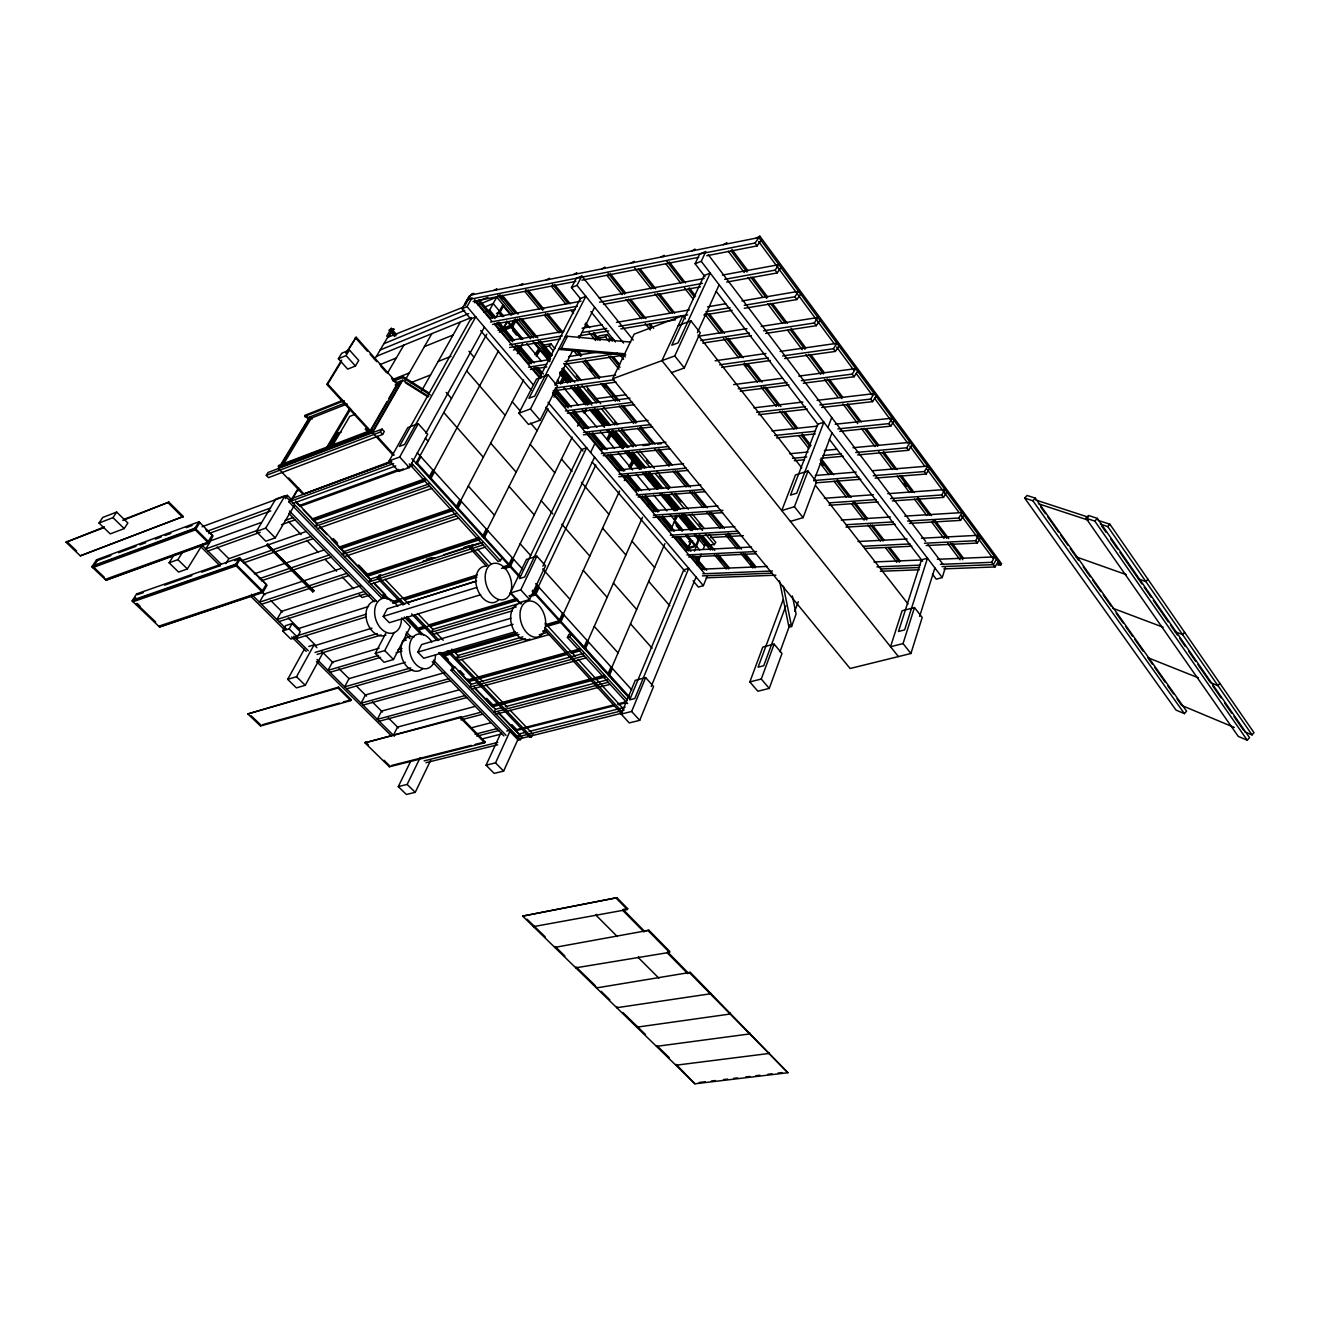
<?xml version="1.0" encoding="UTF-8"?>
<svg xmlns="http://www.w3.org/2000/svg" width="1320" height="1320" viewBox="0 0 1320 1320"><rect width="100%" height="100%" fill="white"/><g stroke="black" fill="none" stroke-linecap="round" stroke-linejoin="round"><path stroke-width="1.5" d="M393.195 381.298L402.616 377.553L402.798 376.447L428.852 392.832M309.887 419.512L304.656 416.443L304.837 415.371L342.524 400.389M533.808 925.749L533.445 926.624L627.33 909.529L627.677 908.639L616.902 897.699L522.654 916.113L694.93 1083.803L787.891 1072.731L690.343 972.378L686.284 973.022M932.514 574.283L936.243 579.166L942.232 577.566L945.384 567.418M919.644 616.39L934.89 567.913M685.393 318.879L682.869 315.628L634.161 334.141L612.629 378.774L850.096 668.497L910.916 653.499L922.201 617.463L914.48 607.546L902.088 610.78L890.522 646.717L903.045 643.582L914.48 607.546M769.23 1052.601L768.949 1053.476L675.84 1065.224L676.137 1064.366L694.93 1083.803M749.991 1033.032L749.694 1033.923L656.452 1046.364L656.766 1045.506L669.223 1057.633M730.438 1013.149L730.141 1014.024L636.768 1027.191L637.082 1026.333M710.556 992.937L710.259 993.811L616.77 1007.721L617.083 1006.863M596.772 987.063L596.442 987.938L690.343 972.378M779.526 580.866L788.964 627.182L791.571 626.488L796.092 614.081L792.38 595.947M769.263 688.413L781.985 653.482L774.13 644.127L762.811 647.081L749.842 681.912L757.845 691.218L769.263 688.413L761.277 679.041L774.13 644.127M595.287 985.627L576.13 966.966L575.784 967.824L669.487 952.38L669.801 951.489L648.912 930.253L642.922 931.293M779.988 651.816L789.838 624.805M794.755 611.308L798.286 601.656M785.796 605.995L763.719 665.759L758.109 667.178L783.139 599.791M790.416 521.416L803.088 517.638L816.502 481.899L808.021 471.009L795.481 474.952L781.754 510.576L794.426 506.715L808.021 471.009M638.583 956.653L638.253 957.528L658.845 978.153M564.927 956.059L555.142 946.522L554.796 947.397L648.912 930.253M813.879 480.876L831.98 432.861M827.92 427.548L831.732 417.532M522.654 916.113L616.902 897.699M596.376 914.347L596.013 915.222L617.314 936.557M693.099 580.816L698.395 587.07L703.362 585.651L707.058 576.527M651.206 686.499L696.069 577.038M639.721 720.34L653.582 686.466L645.645 677.606L635.266 680.312L621.176 714.087L629.244 722.914L639.721 720.34L631.636 711.48L621.176 714.087M696.811 564.762L701.151 554.235M703.197 549.268L705.755 543.048M631.636 711.48L645.645 677.606M698.577 538.824L695.838 545.424L687.687 547.882M694.419 551.166L699.22 539.583M688.281 546.431L690.97 541.81L685.905 535.755M690.97 541.81L688.545 547.618L679.652 537.025M609.23 675.956L612.414 668.481M607.794 674.371L610.995 666.913M674.173 519.585L676.054 515.229M608.504 675.163L664.884 543.592M676.962 515.41L671.995 526.993L662.706 515.955M585.156 649.44L588.456 641.982M583.704 647.839L587.004 640.381M584.43 648.648L642.559 517.242M647.443 506.204L649.885 500.692M655.726 487.492L655.363 488.284L642.23 472.543M447.166 651.073L529.716 737.286L531.448 736.84L532.768 733.92M471.405 684.255L454.624 666.781L452.48 667.375L451.044 670.296L518.314 740.157L520.459 739.629L521.779 736.708M627.643 703.593L567.435 637.477L568.788 634.474L571.131 633.814L628.485 696.993M567.435 637.477L569.778 636.817L571.131 633.814M671.517 372.62L684.304 367.983L700.26 332.788L690.904 320.81L678.249 325.578M501.121 732.485L486.073 765.171L494.159 773.388L503.613 771.111L518.446 738.342M697.422 332.623L719.153 284.807M562.534 613.338L559.135 620.796L545.259 624.789M632.709 459.938L628.832 466.802M619.591 490.941L559.878 621.605L546.018 625.614M624.327 480.562L625.845 477.246M630.382 467.313L633.385 460.746M486.073 765.171L495.544 762.861L510.51 730.092L517.126 736.972M564.019 614.971L560.62 622.429L546.76 626.422M634.062 461.555L630.184 468.418M612.629 378.774L674.751 355.938L690.904 320.81M682.869 315.628L661.947 360.64L898.409 656.584M484.688 742.764L485.1 741.873L460.647 716.809L364.947 742.813L389.4 766.788L484.688 742.764L460.218 717.701L460.647 716.809M695.095 263.752L701.25 261.31L705.837 251.51L699.715 253.951L695.095 263.752L705.045 276.754M595.798 464.97L534.864 594.049L529.006 595.815M607.546 440.055L610.648 433.521M539.121 587.449L535.623 594.891L529.765 596.64M608.239 440.88L611.325 434.346M542.883 566.164L594.561 457.182M529.584 599.511L545.523 565.802L536.893 556.165L526.465 559.449L510.262 593.043L519.073 602.663L529.584 599.511L520.773 589.858L510.262 593.043M534.105 593.224L537.619 585.783M606.87 439.23L609.956 432.696M520.773 589.858L536.893 556.165M590.584 452.496L594.891 443.47M410.438 761.772L398.293 786.588L406.362 794.475L415.239 792.346L430.65 760.353M398.293 786.588L407.154 784.427L420.123 757.762M512.193 557.683L508.579 565.108L502.722 566.94M572.187 437.151L509.338 565.966L501.55 568.409M577.533 426.195L581.097 418.885M584.298 412.318L585.898 409.051M513.744 559.383L510.114 566.808L504.273 568.639M586.591 409.893L584.133 413.474M451.044 670.296L453.206 669.685L454.624 666.781M409.266 463.914L498.069 561.445L500.395 560.703L501.864 557.733M389.4 766.788L389.829 765.913L384.07 760.27M393.409 735.306L397.534 727.056L475.052 706.414M540.094 420.222L557.403 385.951L547.998 374.731L536.514 379.071L518.892 413.209L528.511 424.413L540.094 420.222L530.458 408.969L547.998 374.731M482.542 536.448L486.288 529.023M563.194 376.695L559.911 383.196L557.288 380.077M483.334 537.306L548.13 408.82M553.987 397.204L557.32 390.604M560.62 384.054L563.904 377.553M484.127 538.181L487.856 530.772M562.056 383.476L564.613 378.394M469.953 548.196L471.454 545.226L473.319 544.615L471.817 547.586L469.953 548.196L486.552 566.296M515.113 631.818L423.72 658.267L417.78 652.113L421.608 644.556L510.922 618.238M555.077 385.39L572.566 350.873M579.018 338.151L594.66 307.246M624.178 354.932L558.624 349.404L561.28 348.381L567.468 336.286L630.696 342.111M385.704 633.468L375.276 653.384L384.037 662.277L393.492 659.521L410.338 626.835L401.742 617.909M580.503 298.782L571.461 287.595L576.988 285.351L581.823 276.028L633.254 340.082M455.994 507.21L459.855 499.818M539.154 347.902L534.897 354.733M571.461 287.595L576.312 278.289L581.823 276.028M456.803 508.084L523.628 379.945M536.497 355.262L539.88 348.777M457.611 508.976L461.456 501.584M540.606 349.651L536.349 356.483M375.276 653.384L384.747 650.578L394.185 632.428M423.704 560.538L423.241 561.413L434.627 557.716M350.74 700.623L351.202 699.748L338.481 687.142L247.83 713.938L260.518 726L350.74 700.623L338.019 688.017L247.83 713.938M480.711 594.709L389.301 622.71L383.212 616.423L387.205 608.866L476.52 581.014M517.341 353.743L522.555 343.926M391.842 461.852L290.598 498.976L288.899 501.864L381.727 598.273L383.873 597.597L385.407 594.693L374.005 582.83M338.019 688.017L338.481 687.142M430.551 479.193L434.528 471.801M516.153 320.364L512.671 326.832L499.273 332.178M377.421 578.226L378.988 575.322L380.721 574.761L379.17 577.665L377.421 578.226L403.046 604.989M428.917 477.378L432.894 470.002M513.793 320.199L511.186 325.05L498.003 330.33M429.742 478.285L498.514 350.807M515.41 319.473L511.929 325.941L504.388 328.944M503.728 326.914L506.93 322.311L503.844 327.987L498.96 322.195M304.293 649.291L287.677 679.355L296.406 687.885L305.25 685.294L322.641 653.367M287.677 679.355L296.522 676.731L314.061 644.82L316.915 647.674M415.998 463.155L486.799 334.125M503.002 304.623L495.907 317.542L489.605 310.051L496.749 297.132L511.698 315.018M416.823 464.062L420.865 456.704M503.761 305.514L500.214 311.965L496.452 313.483M425.865 433.257L484.407 327.129M409.315 467.593L427.68 434.214L418.258 423.687L407.814 427.63L389.169 460.878L398.788 471.405L409.315 467.593L399.679 457.017L389.169 460.878M260.518 726L260.997 725.142L251.13 715.754M297.313 637.048L300.3 631.702L292.132 623.568L285.681 625.614L282.661 630.943L290.846 639.062L297.313 637.048L289.129 628.897L282.661 630.943M399.679 457.017L418.258 423.687M289.129 628.897L292.132 623.568M312.659 591.805L313.978 590.65L267.284 544.302L266.772 545.193L312.659 591.805L313.978 590.65M471.322 319.638L462.033 308.682L467.032 306.62L472.048 297.742L467.049 299.838L471.718 293.832L473.797 293.42L472.857 294.624M421.806 390.472L460.416 321.981M462.033 308.682L469.672 295.746L465.019 303.55M469.21 297.742L464.986 305.58M382.602 434.462L384.285 431.508L382.074 429.082L268.042 472.461L266.293 475.332L268.504 477.626L382.602 434.462L380.391 432.019L266.293 475.332M380.391 432.019L382.074 429.082M405.257 380.011L431.821 333.679M943.849 568.87L995.049 566.94L998.168 561.528M998.728 563.772L997.953 565.125L1000.741 565.01L1001.517 563.656L759.858 236.197L756.112 238.111M366.993 428.34L365.178 429.033L367.999 432.118L369.814 431.425L386.892 401.775M388.905 398.293L396.94 384.334M429.264 483.813L317.031 523.479L315.364 526.366L429.611 486.09M397.996 383.856L370.722 431.079L327.756 384.054L326.865 384.417L369.814 431.425M372.141 432.168L401.825 380.523M428.802 396.528L402.732 380.176L372.537 432.712L393.096 455.218M940.418 564.349L991.633 562.32L994.736 556.891L937.381 559.301M996.451 559.218L993.349 564.63L942.133 566.61M387.272 373.51L403.837 345.114M926.161 545.523L977.361 543.064L980.512 537.636M924.429 543.23L975.612 540.705L978.78 535.277L921.442 538.246M290.367 501.254L285.037 495.709L275.665 499.174L256.278 531.514L265.798 541.216L275.236 537.867L294.376 505.428M330.33 445.615L336.484 435.188M330.149 447.034L338.349 433.141M344.701 403.144L309.573 417.054L278.388 468.534L302.989 494.274L391.083 461.274M332.211 446.16L349.717 416.411L355.377 414.2M388.03 337.26L393.739 329.159L388.014 337.458L386.76 336.022L391.397 328.383L392.518 329.67L388.014 337.458M268.125 544.005L267.597 544.896L313.483 591.525M326.337 448.008L349.816 408.26M328.201 447.183L350.641 409.167M907.649 521.07L958.798 518.017L962.016 512.589L904.711 516.136M909.414 523.396L960.564 520.393L963.781 514.965M394.564 336.418L389.235 330.132L391.397 328.383M292.264 498.366L298.584 487.69M374.534 359.518L387.635 337.392L463.221 307.197M292.743 498.184L291.043 501.072L383.873 597.597M291.555 500.428L296.505 492.046M256.278 531.514L265.7 528.132L285.037 495.709M285.384 498.663L287.364 495.313L291.654 499.768M132.148 600.963L235.273 565.026L239.629 557.766L267.052 585.238L262.812 592.498L159.489 626.983L132.148 600.963L136.62 593.901L239.629 557.766M355.426 365.986L358.743 360.426L349.421 350.031L341.731 353.232L338.365 358.76L347.721 369.138L355.426 365.986L346.071 355.575L338.365 358.76M890.604 498.564L941.721 494.967L944.988 489.538L887.733 493.68M892.386 500.923L943.519 497.392L946.786 491.964M279.757 467.346L310.414 416.724M311.355 418.093L283.338 464.409L280.995 465.3M225.868 563.623L228.838 558.707L306.257 531.465M326.865 384.417L341.599 360.145M345.807 353.199L356.185 337.21L397.832 383.988M327.756 384.054L341.451 361.498M347.754 351.087L356.185 337.21M346.071 355.575L349.421 350.031M873.295 475.695L924.38 471.553L927.696 466.125L872.52 470.712M875.111 478.104L926.195 474.029L929.511 468.584M159.489 626.983L263.323 591.624L235.801 564.152L132.693 600.105M208.642 543.147L213.097 535.904L198.974 521.779L96.525 559.795L91.888 566.841L105.963 580.222L208.642 543.147L194.452 529.006L91.888 566.841M174.339 554.466L169.108 562.798L178.579 572.055L187.374 568.937L202.868 543.889M855.723 452.496L906.757 447.777L910.124 442.332L852.967 447.744M857.571 454.938L908.605 450.285L911.971 444.84M194.452 529.006L198.974 521.779M169.108 562.798L177.903 559.647L182.061 552.964M837.87 428.917L888.855 423.621L892.287 418.159L835.18 424.231M839.751 431.392L890.736 426.162L894.151 420.7M104.462 526.845L66 542.223L80.305 555.836L183.315 516.499L168.877 502.111L123.404 519.568M135.646 597.514L132.974 601.755L236.115 565.851L240.454 558.591L234.63 560.637M821.65 407.484L872.57 401.643L876.051 396.198M819.753 404.976L870.655 399.069L874.137 393.608L817.113 400.356M122.843 520.427L168.877 502.111M803.269 383.212L854.122 376.745L857.653 371.283M105.963 580.222L209.17 542.272L194.997 528.148L92.45 565.999M801.339 380.655L852.175 374.121L855.707 368.659L798.765 376.101M124.212 528.594L127.875 522.984L116.671 512.061L102.729 517.457L99.016 523.034L110.236 533.89L124.212 528.594L112.975 517.654L99.016 523.034M110.896 555.588L97.366 560.604L92.746 567.649L195.31 529.864L199.815 522.637L199.023 522.934M698.726 535.524L706.645 545.011L714.302 544.599L715.786 542.338L709.236 534.468M782.628 355.938L833.382 348.76L836.979 343.299L780.12 351.45M784.591 358.528L835.362 351.433L838.959 345.972M112.975 517.654L116.671 512.061M80.305 555.836L183.315 516.499M765.616 333.448L816.288 325.693L819.951 320.232M763.603 330.808L814.275 322.987L817.938 317.51L761.178 326.42M744.282 305.283L794.855 296.786L798.583 291.308L741.922 300.976M744.298 308.302L796.9 299.541L800.63 294.063M724.647 279.345L775.12 270.138L778.899 264.66L722.37 275.104M726.709 282.067L777.199 272.943L780.978 267.465M706.794 255.733L757.152 245.883L760.996 240.422M467.049 299.838L755.04 243.028L759.858 236.197M726 244.117L726.957 242.781L723.31 244.662M691.515 250.998L695.079 249.15L694.122 250.486M660.693 257.152L664.191 255.337L663.234 256.641M607.15 334.57L599.181 335.874L597.481 338.217L605.451 336.913L607.15 334.57L612.332 340.956M630.795 263.109L634.211 261.327L633.254 262.63M543.659 347.061L549.302 346.12L551.001 343.843L554.911 348.579M601.788 268.9L605.121 267.151L604.18 268.422M549.533 359.32L542.949 351.433L544.385 349.503M573.622 274.51L576.889 272.795L575.949 274.048M548.526 279.526L549.466 278.289L546.265 279.972M519.684 285.268L522.819 283.618L521.879 284.839M495.973 290.004L496.914 288.799L493.845 290.433M1247.268 740.223L1249.545 737.616L1097.332 518.364L1088.472 515.476L1085.964 518.199L1238.292 736.428L1247.268 740.223L1094.824 521.103L1085.964 518.199M1244.562 731.759L1252.053 734.893L1254 732.683L1109.905 524.238L1098.19 520.41M1219.928 683.38L1217.931 685.624L1210.44 682.638L1197.9 664.587M1184.386 713.625L1186.597 711.134L1035.325 498.151L1027.109 495.478L1024.683 498.085L1176.037 710.094L1184.386 713.625L1032.883 500.775L1024.683 498.085M1184.601 632.28L1182.555 634.557L1175.097 631.736M1147.955 579.265L1145.875 581.576L1138.418 578.935M1100.368 524.139L1107.777 526.581L1109.905 524.238M1094.824 521.103L1097.332 518.364M1032.883 500.775L1035.325 498.151M469.029 296.885L470.316 296.356L468.814 297.082M389.169 330.264L390.522 329.703M392.518 329.67L393.739 329.159M392.518 329.868L393.871 329.307M383.922 343.678L464.788 310.315M477.955 304.887L496.749 297.132M380.176 349.981L468.699 313.632M485.661 306.669L493.185 303.567L503.877 316.322M376.431 356.317L471.356 317.51M483.945 312.361L489.605 310.051M379.846 364.666L396.33 357.984M424.413 346.615L453.073 335M474.556 302.676L487.789 297.396M392.37 379.665L409.299 372.933M438.157 361.465L451.044 356.334M393.393 380.193L402.798 376.447M304.656 416.443L344.223 400.736M396.115 382.8L402.732 380.176M309.028 419.017L347.127 403.953M395.159 385.044L396.049 384.697M396.676 384.384L400.488 382.866M410.668 382.767L430.567 374.946M513.463 350.048L520.822 347.176L534.088 362.95M564.844 337.31L567.468 336.286M337.507 433.455L341.352 431.97M66 542.223L103.9 527.703M285.202 463.699L324.472 448.717M370.821 431.046L373.329 430.089M278.916 467.659L373.048 431.821M118.635 552.717L136.026 546.282M139.904 544.846L145.695 542.685M155.364 539.105L161.155 536.959M165.033 535.524L170.825 533.379M186.285 527.654L192.093 525.492M296.505 491.205L300.333 489.786M202.092 526.746L287.364 495.313M518.892 413.209L530.458 408.969M302.989 494.274L391.446 461.835M206.679 531.399L270.55 508.018M288.899 501.864L393.608 463.551M208.84 533.544L270.781 510.955M293.205 503.332L395.786 465.927M299.161 505.56L398.755 469.409M300.498 505.56L301.339 505.246M416.394 463.518L417.318 463.171M403.409 468.93L299.986 506.418L296.406 502.689M407.253 467.544L412.995 465.448M261.096 522.538L210.82 540.738L205.771 548.922L258.076 530.145M105.121 579.414L207.785 542.306L212.256 535.062L205.92 529.832M582.714 411.79L583.605 411.477M285.186 520.393L292.924 517.621M207.916 551.034L260.221 532.323M281.523 524.7L295.086 519.849M312.048 518.974L425.089 478.747M312.873 519.832L425.898 479.638M314.176 519.816L315.018 519.519M313.682 520.674L424.809 481.222M317.51 528.594L431.755 488.433M143.269 592.647L137.445 594.677L136.62 593.901M164.654 585.156L191.862 575.619M201.581 572.22L219.071 566.082M241.329 560.818L311.124 536.432M243.441 562.931L313.236 538.626M254.38 573.82L324.109 549.945M339.075 547.123L452.1 508.53M339.883 547.965L452.909 509.421M457.149 508.398L458.073 508.084M340.692 548.79L453.701 510.295M259.231 578.737L329.076 555.01M456.258 513.48L343.975 551.545L342.358 554.433L456.654 515.79M261.327 580.833L331.171 557.188M344.454 556.611L458.749 518.1M158.68 626.208L262.003 591.69L266.227 584.413L239.646 558.888M341.748 568.194L264.214 594.016L259.446 602.217L346.813 573.358M261.509 604.279L348.876 575.504M366.069 573.87L366.911 573.589L358.611 564.943M482.08 535.854L482.988 535.557M365.607 574.744L478.648 537.718M366.399 575.553L479.44 538.593M367.653 575.504L368.495 575.239M483.648 537.587L484.572 537.289M480.216 539.451L367.174 576.378L348.249 556.677M426.244 559.333L431.954 557.486M463.749 547.486L469.623 545.572M443.718 554.746L478.978 543.279M482.724 542.553L370.425 579.084L368.858 581.988L483.169 544.913M361.102 585.585L281.589 611.341L276.903 619.558L364.32 591.476M370.903 584.116L485.215 547.156M278.933 621.588L366.349 593.587M369.501 595.171L362.109 597.531L359.271 594.594M383.262 595.386L385.407 594.693M298.749 628.468L368.61 606.457M393.575 601.227L477.394 574.909M392.403 602.646L400.191 600.188M404.101 598.966L476.207 576.345M393.178 603.438L400.966 600.996M404.877 599.775L476.982 577.187M296.092 636.091L366.052 614.229M407.385 602.663L474.952 581.592M296.159 638.698L366.135 616.902M383.212 616.423L476.553 587.515M308.781 646.437L314.061 644.82M371.992 628.138L315.695 645.381L305.58 635.299M315.067 652.443L377.289 633.534M317.064 654.423L381.233 634.986M688.743 541.794L692.67 540.606M533.61 592.597L534.517 592.317M417.169 628.435L424.974 626.076M428.868 624.904L516.565 598.505M417.928 629.227L517.324 599.33M535.128 594.264L536.035 594M686.614 549.153L696.481 546.183M418.688 630.003L426.492 627.677M430.386 626.505L518.083 600.154M521.598 602.794L432.844 629.327L431.376 632.247L516.236 606.936M379.071 648.219L332.459 662.112L328.02 670.345L378.592 655.413M402.369 641.272L406.246 640.117M433.356 634.309L512.292 610.846M398.046 649.671L401.94 648.516M329.983 672.292L380.556 657.409M396.115 652.822L401.957 651.106M417.78 652.113L513.067 624.278M405.355 662.31L349.008 678.629L344.652 686.879L410.817 667.87M558.624 620.153L559.548 619.888M442.249 654.538L517.539 632.808M516.302 634.178L442.992 655.314L443.421 654.439L448.255 659.472M560.125 621.803L561.033 621.538M443.734 656.089L451.654 653.812M455.631 652.658L519.024 634.409M522.902 636.851L457.842 655.495L456.423 658.416L525.459 638.682M542.619 631.191L546.562 630.069M346.599 688.809L412.748 669.867M539.269 634.738L547.173 632.478M458.353 660.445L549.104 634.59M445.038 672.523L365.376 694.963L361.102 703.213L448.668 678.76M262.944 724.581L339.438 703.065M343.365 701.959L351.202 699.748M363.016 705.111L450.598 680.757M467.28 679.305L468.121 679.058M466.867 680.163L579.727 648.928M467.593 680.938L475.513 678.744M479.473 677.638L566.61 653.565M570.57 652.476L580.47 649.737M468.748 680.823L469.59 680.592M468.319 681.697L567.336 654.357M571.296 653.268L579.216 651.09M583.522 653.4L471.372 684.222L469.969 687.126L584.183 655.858M459.063 689.865L381.546 711.101L377.355 719.351L464.937 695.59M471.883 689.106L586.08 657.938M379.252 721.231L466.834 697.554M491.452 704.467L492.294 704.236L486.618 698.329M491.04 705.342L589.99 679.107M593.934 678.051L603.834 675.428M491.749 706.084L604.56 676.219M591.409 680.658L492.476 706.827L474.705 688.331M595.369 679.618L605.269 676.995M364.947 742.813L481.008 712.206M501.369 707.767L495.478 709.318L494.109 712.222L608.239 682.291M505.312 706.728L607.563 679.8M460.977 719.911L482.872 714.153M495.99 714.169L610.104 684.337M470.976 727.914L490.842 722.766M474.986 734.25L496.881 728.64M476.834 736.147L498.729 730.554M506.748 731.049L510.51 730.092M514.784 730.059L613.652 704.946M617.595 703.939L625.515 701.927M481.784 739.002L501.666 733.953M515.476 730.785L614.344 705.705M618.304 704.715L626.208 702.702M391.809 765.418L471.207 745.371M475.167 744.381L485.1 741.873M525.145 732.452L519.139 733.969L517.819 736.89L623.997 710.209M529.139 731.445L625.102 707.239M424.132 760.881L497.788 742.385M519.667 738.787L621.687 713.245M425.981 762.696L497.64 744.777M749.842 681.912L761.277 679.041M470.778 295.036L758.885 237.567L1000.741 565.01M473.121 301.455L575.85 281.358M581.889 280.17L698.726 257.317M490.149 318.004L581.014 301.224M599.181 297.858L704.187 278.471M490.495 322.063L577.302 306.224M599.494 302.181L702.438 283.387M623.667 909.364L627.677 908.639M492.508 324.456L575.289 309.474M603.553 304.359L700.474 286.82M509.223 340.642L563.855 331.337M582.07 328.234L602.316 324.769M616.473 322.361L689.32 309.936M707.536 306.834L725.736 303.732M509.635 344.767L562.237 335.923M582.466 332.508L606.738 328.433M618.882 326.387L687.654 314.82M705.853 311.751L730.125 307.675M509.603 347.457L560.175 339.009M578.391 335.973L608.735 330.924M620.879 328.894L675.51 319.786M703.84 315.051L732.154 310.332M543.477 345.097L551.001 343.843M608.685 339.042L612.711 338.382M542.949 351.433L546.051 350.938M610.648 340.477L613.965 339.933M528.033 362.967L550.341 359.469M568.59 356.614L598.999 351.846M698.329 336.27L746.988 328.647M528.511 367.141L546.744 364.32M564.993 361.498L617.694 353.364M700.788 340.527L749.43 333.003M530.475 369.451L546.678 366.976M564.927 364.171L625.746 354.865M702.768 343.068L751.427 335.626M554.697 383.807L615.631 375.061M715.143 360.789L765.913 353.496M555.241 388.047L614.113 379.731M719.68 364.815L768.405 357.935M553.096 390.901L616.044 382.107M721.644 367.339L770.385 360.525M583.77 400.323L586.888 399.911M595.403 398.772L625.812 394.729M564.861 406.675L629.953 398.161M733.672 384.599L782.496 378.229M565.455 410.933L632.56 402.32M738.292 388.74L787.099 382.47M567.352 413.193L634.474 404.662M740.223 391.215L789.03 385.011M582.895 428.06L648.07 420.354M753.984 407.83L802.857 402.039M699.254 1082.466L705.326 1081.74M711.381 1081.014L715.423 1080.535M723.509 1079.578L727.551 1079.083M733.606 1078.357L737.649 1077.879M745.734 1076.922L749.777 1076.443M755.832 1075.717L759.874 1075.239M767.959 1074.265L772.002 1073.787M778.058 1073.061L782.1 1072.582M583.539 432.366L650.727 424.578M756.624 412.302L805.497 406.626M583.374 434.824L652.624 426.888M758.521 414.727L807.394 409.134M600.666 449.163L665.923 442.216M771.969 430.947L816.832 426.178M643.154 445.599L649.259 444.956M657.409 444.081L661.468 443.652M601.359 453.519L668.646 446.523M774.675 435.484L815.446 431.244M603.207 455.697L670.51 448.784M776.539 437.893L815.281 433.917M618.206 469.969L683.529 463.782M789.69 453.733L808.054 451.984M824.389 450.45L836.632 449.295M618.948 474.358L686.301 468.138M792.445 458.337L806.734 457.017M823.069 455.515L841.434 453.816M618.733 476.702L688.132 470.382M794.293 460.696L804.49 459.772M820.826 458.287L843.282 456.241M635.497 490.479L700.887 485.034M815.314 475.481L856.185 472.082M636.289 494.917L703.708 489.456M814.044 480.513L858.99 476.866M638.088 497.046L705.523 491.667M815.859 482.839L860.822 479.242M652.558 510.724L717.997 505.989M824.34 498.284L873.411 494.719M653.4 515.196L722.931 510.329M829.257 502.854L876.282 499.554M653.119 517.44L722.65 512.639M828.993 505.296L878.08 501.913M734.861 526.647L669.372 530.689L657.459 516.549M841.269 520.063L890.389 517.011M670.279 535.211L737.797 531.184M846.252 524.716L893.326 521.911M672.029 537.289L739.563 533.33M845.971 527.109L895.076 524.238M702.025 538.015L698.874 538.197L696.3 535.128M710.638 537.52L743.424 535.639M685.987 550.39L751.509 547.008M857.967 541.514L907.12 538.989M686.928 554.944L756.541 551.512M862.999 546.265L910.091 543.939M688.644 556.99L756.212 553.723M864.732 548.493L911.839 546.216M701.811 569.184L767.365 566.445M873.889 561.973L920.997 559.993M702.801 573.771L772.447 571.015M876.909 566.857L919.941 565.158M702.454 575.866L772.101 573.177M880.671 568.986L919.595 567.485M706.2 577.813L775.863 575.19M880.341 571.263L919.264 569.794M561.28 348.381L624.739 353.793M1035.655 499.966L1088.406 517.209M1038.411 503.761L1088.274 520.163M1076.163 556.891L1126.274 574.629M1112.578 608.157L1163.085 627.214M1198.411 677.853L1147.756 657.64L1152.426 664.224M1234.381 727.501L1181.714 705.441L1177.027 698.841M306.587 416.394L310.084 418.44M405.306 382.701L427.894 396.874M402.616 377.553L430.403 395.01M66.578 541.381L76.576 550.902M93.291 566.791L104.296 577.253M96.525 559.795L97.366 560.604M137.115 603.356L139.969 606.078M136.373 603.619L155.71 622.034M527.059 919.182L545.193 936.837M601.128 991.303L609.823 999.784M622.792 1012.423L645.513 1034.55M177.903 559.647L187.374 568.937M407.154 784.427L415.239 792.346M296.522 676.731L305.25 685.294M365.376 741.939L368.263 744.76M201.877 545.044L220.82 563.871M251.443 594.28L286.423 629.029M293.716 636.273L308.286 650.743M317.031 659.439L394.3 736.18M199.848 545.77L220.258 566.016M250.866 596.409L284.394 629.673M291.687 636.9L306.257 651.37M316.47 661.501L390.802 735.273M168.316 502.986L182.77 517.374M217.09 546.991L228.69 558.574M235.273 565.026L264.957 594.759M270.765 600.551L282.381 612.134M288.173 617.925L299.788 629.508M321.536 651.222L333.151 662.805M338.943 668.596L349.107 678.727M356.367 685.971L366.514 696.102M372.322 701.893L382.47 712.024M388.278 717.816L398.425 727.947M616.555 898.59L627.33 909.529M648.582 931.128L669.487 952.38M690.03 973.269L787.891 1072.731M267.284 544.302L313.153 590.914M667.507 951.868L688.05 972.741L687.736 973.632L667.178 952.759M623.057 909.48L644.308 931.045L643.979 931.936L622.71 910.371M265.7 528.132L275.236 537.867M495.544 762.861L503.613 771.111M384.747 650.578L393.492 659.521M288.288 521.367L301.075 534.551M306.751 540.408L318.103 552.123M325.198 559.449L336.567 571.164M342.243 577.021L353.595 588.736M289.509 511.055L376.414 601.062M406.329 632.049L410.602 636.471M433.406 660.082L506.055 735.339M288.766 513.315L374.236 601.755M405.587 634.178L409.86 638.599M432.217 661.732L503.877 735.884M303.27 509.834L317.13 524.271M319.968 527.224L327.079 534.633M331.353 539.071L344.075 552.321M367.768 576.988L370.491 579.827M374.599 584.116L391.034 601.211M406.593 617.413L423.505 635.019M440.204 652.41L453.931 666.699M458.023 670.972L470.431 683.892M498.729 713.344L519.007 734.448M382.948 594.759L387.222 599.214M404.332 617.017L421.459 634.821M438.57 652.641L452.842 667.474M453.206 669.685L520.459 739.629M411.576 613.899L437.201 640.662M333.349 538.626L337.59 543.031M459.97 670.56L464.046 674.817M511.83 724.614L516.021 728.97M407.038 616.539L416.955 626.868M295.597 501.154L316.981 523.429M319.836 526.399L371.151 579.86M474.21 687.176L495.198 709.021M497.986 711.942L520.377 735.256M288.7 477.906L303.501 493.416M384.995 579.232L409.15 604.51M417.664 613.437L433.306 629.805M436.144 632.775L443.239 640.216M451.77 649.143L458.882 656.568M461.719 659.554L483.037 681.862M485.876 684.832L507.193 707.14M510.031 710.127L531.349 732.435M379.17 577.665L404.778 604.444M414.744 614.856L438.949 640.15M448.899 650.562L531.448 736.84M311.289 418.192L312.114 419.067M477.46 549.136L491.271 564.25M545.077 623.139L575.438 656.37M578.209 659.389L623.749 709.236M366.085 428.686L368.907 431.772M471.817 547.586L488.416 565.702M545.077 627.643L622.495 712.222M511.434 593.456L521.103 604.032M544.599 629.689L622.017 714.202M377.008 436.178L394.218 455.02M416.476 462.264L519.882 576.18M532.604 590.205L629.211 696.646M411.84 458.584L520.08 577.78M532.174 591.096L629.524 698.296M569.778 636.817L627.231 699.996M411.592 463.072L500.395 560.703M417.285 452.743L523.017 569.646M535.689 583.654L631.785 689.898M425.32 438.141L428.043 441.193M468.303 486.04L494.488 515.212M520.146 543.807L530.755 555.621M542.685 568.92L570.025 599.395M594.264 626.389L618.057 652.888M355.278 337.59L367.373 351.17M370.062 354.173L376.794 361.713M380.82 366.25L386.199 372.273M391.561 378.312L395.604 382.833M443.784 412.533L483.318 457.264M509.025 486.354L534.254 514.899M583.291 570.372L607.117 597.333M630.514 623.799L652.13 648.252M390.456 329.62L395.917 335.858M391.132 328.498L396.66 334.603M446.177 392.403L451.506 398.459M490.677 443.124L516.169 472.18M541.183 500.692L552.816 513.942M561.858 524.238L589.809 556.116M613.437 583.044L636.653 609.493M466.653 370.837L505.164 415.371M530.211 444.345L554.796 472.791M602.613 528.082L625.861 554.977M648.697 581.378L669.801 605.781M468.93 351.252L474.094 357.274M512.275 401.742L520.113 410.883M530.574 423.06L537.108 430.683M561.495 459.079L572.121 471.454M581.427 482.295L608.916 514.305M631.966 541.167L654.621 567.551M480.629 330.594L531.118 390.06M545.737 407.269L582.928 451.093M592.235 462.033L685.13 571.444M467.032 306.62L533.462 385.044M548.081 402.303L703.362 585.651M474.755 299.739L490.644 318.599M494.62 323.301L509.173 340.593M514.47 346.879L529.039 364.155M533.016 368.874L540.952 378.296M552.865 392.436L564.779 406.576M570.075 412.863L583.324 428.571M587.301 433.29L601.854 450.565M605.831 455.284L619.063 470.992M623.04 475.712L636.273 491.419M640.249 496.122L653.482 511.846M674.668 536.976L686.582 551.116M690.558 555.836L702.471 569.976M474.688 300.877L491.865 321.255M494.505 324.39L539.418 377.668M552.618 393.327L704.418 573.408M538.065 367.686L543.361 373.989M556.628 389.763L571.213 407.121M574.497 411.031L588.885 428.142M592.779 432.762L607.018 449.707M610.813 454.212L624.822 470.877M627.363 473.913L641.504 490.71M645.48 495.445L658.993 511.516M696.943 556.66L699.088 559.218M505.329 329.752L514.321 340.445M670.741 526.433L674.553 530.97M479.094 299.706L494.967 318.582M498.943 323.301L513.496 340.609M517.473 345.328L532.026 362.637M535.986 367.356L541.283 373.642M554.515 389.367L569.085 406.675M573.045 411.394L587.598 428.703M591.574 433.422L604.808 449.146M610.104 455.433L623.337 471.174M627.313 475.893L639.21 490.05M644.506 496.337L657.739 512.061M661.716 516.78L673.629 530.937M678.926 537.24L690.838 551.397M694.798 556.116L706.712 570.273M498.085 322.542L502.969 328.334M505.741 331.633L512.16 339.257M680.047 538.808L686.4 546.364M478.154 300.911L492.723 318.202M496.699 322.921L512.589 341.798M515.229 344.949L531.135 363.825M533.775 366.976L541.728 376.414M553.641 390.572L568.211 407.863M572.187 412.582L585.42 428.323M589.396 433.026L602.646 448.767M607.942 455.053L621.176 470.778M625.152 475.497L638.402 491.238M642.361 495.957L655.611 511.681M659.587 516.4L671.5 530.558M676.797 536.844L688.726 551.001M692.686 555.72L704.616 569.877M696.63 560.934L699.286 564.069M508.744 322.146L522.934 339.075M526.795 343.678L541.447 361.168M563.887 387.964L578.424 405.289M582.384 410.025L596.92 427.366M600.435 431.558L614.559 448.42M618.337 452.941L632.577 469.92M636.339 474.408L649.737 490.413M653.697 495.148L666.913 510.906M670.296 514.948L683.116 530.244M686.928 534.798L699.683 550.028M499.339 312.312L502.986 316.685M506.649 321.04L510.295 325.397M511.797 327.178L522.06 339.421M682.242 530.524L674.619 521.416L677.968 515.344L690.64 530.508M686.053 535.062L694.963 545.688M498.432 312.18L502.062 316.519M510.972 327.129L521.202 339.322M674.504 522.159L682.11 531.217M512.639 330.528L516.483 335.099M676.154 525.442L679.965 529.98M497.805 295.185L513.661 314.176M517.621 318.928L533.462 337.92M537.421 342.655L550.621 358.495M561.182 371.151L570.438 382.239M574.398 386.991L588.918 404.398M592.878 409.15L606.078 424.974M611.374 431.31L624.574 447.133M628.534 451.885L641.735 467.709M645.694 472.461L658.894 488.284M664.191 494.62L677.391 510.444M681.351 515.196L693.231 529.435M698.511 535.771L710.408 550.011M714.367 554.763L726.247 569.003M560.076 371.943L567.963 381.397M573.243 387.7L587.73 405.058M591.673 409.794L604.857 425.601M608.817 430.337L623.32 447.711M627.148 452.298L641.223 469.144M645.051 473.731L657.838 489.043M661.666 493.647L675.774 510.543M679.635 515.163L692.456 530.524M515.163 319.176L530.871 337.986M534.732 342.606L549.994 360.888M559.878 372.735L567.831 382.255M571.725 386.909L586.195 404.233M591.343 410.404L604.213 425.815M608.074 430.435L623.271 448.635M625.647 451.473L640.101 468.798M643.896 473.335L657.212 489.274M660.874 493.68L675.081 510.675M678.926 515.279L691.614 530.475M695.343 534.946L704.55 545.968M502.59 305.382L510.609 315.001M514.998 320.248L530.458 338.762M533.033 341.847L549.598 361.663M559.713 373.774L567.452 383.031M570.751 386.991L585.799 404.992M589.677 409.645L604.461 427.334M607.018 430.403L622.281 448.668M624.805 451.688L639.589 469.392M659.901 493.713L674.091 510.691M694.452 535.062L698.89 540.375M549.302 346.12L553.229 350.856M563.706 363.462L578.111 380.787M582.038 385.506L596.442 402.831M601.672 409.134L614.773 424.891M618.701 429.611L633.105 446.935M637.032 451.671L650.133 467.412M655.363 473.715L668.464 489.472M671.088 492.624L684.172 508.365M689.419 514.668L702.52 530.426M705.128 533.577L714.302 544.599M502.194 295.135L518.034 314.143M521.994 318.912L537.834 337.92M540.474 341.088L552.337 355.361M562.897 368.033L574.778 382.288M577.417 385.473L591.938 402.897M597.217 409.233L610.417 425.089M615.697 431.425L628.897 447.282M632.857 452.034L646.058 467.874M650.017 472.626L663.217 488.483M668.497 494.818L680.378 509.074M684.337 513.843L697.537 529.683M702.817 536.019L714.697 550.291M718.658 555.043L729.201 567.715M501.765 296.026L516.285 313.45M521.565 319.786L536.085 337.21M540.045 341.979L542.685 345.147M499.917 294.739L515.674 313.649M519.618 318.367L535.375 337.293M537.999 340.445L551.133 356.202M561.643 368.808L572.154 381.414M577.401 387.717L591.855 405.058M594.479 408.21L608.933 425.535M612.876 430.27L627.313 447.595M631.257 452.331L644.391 468.088M648.334 472.824L661.468 488.582M666.732 494.885L678.546 509.074M682.489 513.793L695.623 529.551M700.87 535.854L712.701 550.044M716.644 554.763L728.458 568.953M500.065 295.548L502.705 298.716M672.919 502.92L675.559 506.071M686.119 518.743L688.76 521.911M699.319 534.567L701.959 537.735M705.903 542.487L708.543 545.655M719.103 558.31L721.743 561.479M541.794 347.358L549.697 356.846M561.577 371.085L569.481 380.572M574.761 386.892L587.944 402.699M594.544 410.619L606.408 424.842M611.688 431.161L623.552 445.401M628.832 451.72L642.015 467.528M647.295 473.863L659.175 488.087M664.438 494.422L676.318 508.645M681.582 514.965L693.462 529.205M567.996 364.32L581.081 380.077M586.311 386.38L600.699 403.705M603.306 406.857L617.694 424.198M621.621 428.917L636.009 446.242M639.936 450.978L654.308 468.303M656.931 471.454L670.015 487.195M675.246 493.498L688.314 509.256M692.241 513.991L704.005 528.165M576.23 375.705L578.787 378.79M587.73 389.548L597.943 401.858M614.559 421.855L617.116 424.924M622.231 431.079L633.732 444.922M646.519 460.334L649.077 463.419M659.323 475.744L669.553 488.07M674.685 494.241L681.104 501.963M699.088 523.611L701.646 526.696M528.049 289.971L543.757 309.061M547.684 313.83L562.089 331.32M577.797 350.394L581.724 355.162M585.651 359.947L600.055 377.438M605.303 383.79L619.707 401.28M623.634 406.048L636.718 421.954M640.645 426.723L655.05 444.213M658.977 448.981L672.078 464.887M677.308 471.257L690.393 487.146M694.32 491.931L707.421 507.82M711.348 512.589L724.433 528.495M728.376 533.264L741.46 549.169M745.387 553.938L755.865 566.659M525.806 289.608L542.833 310.283M545.457 313.467L561.182 332.541M575.586 350.031L580.833 356.4M584.76 361.168L599.181 378.659M603.108 383.427L617.512 400.917M621.439 405.685L635.861 423.175M639.787 427.944L652.888 443.85M658.135 450.202L669.916 464.524M675.163 470.877L688.264 486.783M692.191 491.552L705.292 507.457M709.236 512.226L722.337 528.132M727.567 534.485L739.365 548.79M743.292 553.558L755.089 567.88M590.007 368.23L592.614 371.399M603.091 384.103L605.715 387.288M744.463 555.637L748.39 560.406M750.997 563.574L753.621 566.759M524.931 291.621L539.336 309.094M544.566 315.447L558.987 332.921M573.391 350.394L577.318 355.162M582.565 361.515L595.666 377.388M600.897 383.74L615.302 401.214M619.229 405.983L633.649 423.439M637.577 428.208L650.678 444.097M654.605 448.849L669.009 466.323M672.936 471.091L686.037 486.981M689.964 491.733L703.065 507.622M706.992 512.391L720.093 528.264M725.34 534.616L737.121 548.905M741.048 553.674L752.845 567.963M551.463 286.358L565.752 303.88M570.949 310.266L573.557 313.45M589.149 332.574L595.634 340.543M608.635 356.483L619.03 369.237M554.664 284.658L570.24 303.814M585.816 322.971L589.726 327.756M593.62 332.541L600.105 340.527M613.09 356.483L619.591 364.468M613.024 357.308L619.492 365.277M552.42 284.311L568.012 303.468M584.909 324.209L587.499 327.409M592.696 333.795L597.894 340.18M610.896 356.136L619.987 367.307M590.848 311.57L615.433 341.946M622.693 353.743L625.284 356.945M605.451 336.913L609.328 341.698M619.707 354.486L623.601 359.287M576.988 285.351L623.535 343.051M610.236 273.587L625.564 292.908M630.663 299.343L645.991 318.648M649.819 323.483L653.647 328.317M674.751 355.938L684.304 367.983M794.426 506.715L803.088 517.638M903.045 643.582L910.916 653.499M608.009 273.257L624.624 294.178M628.452 298.996L643.797 318.318M648.912 324.753L651.469 327.971M606.903 275.335L622.231 294.624M626.076 299.442L641.404 318.73M645.232 323.548L650.347 329.983M640.546 269.412L655.743 288.816M659.538 293.667L674.735 313.087M638.336 269.099L653.532 288.502M657.327 293.353L672.54 312.757M634.606 267.96L651.073 288.948M654.868 293.799L670.082 313.186M698.049 335.065L801.768 467.89M815.678 485.694L908.011 603.933M669.207 261.839L685.525 282.959M689.287 287.842L695.558 295.977M709.368 313.846L724.433 333.349M728.194 338.233L743.259 357.736M748.275 364.237L762.085 382.123M765.847 386.991L780.895 406.494M784.674 411.378L797.214 427.63M802.246 434.132L811.024 445.5M822.31 460.135L833.613 474.771M837.375 479.638L851.185 497.524M854.947 502.392L867.504 518.644M872.52 525.145L883.822 539.781M890.092 547.915L900.124 560.917M666.996 261.525L683.331 282.645M688.347 289.146L694.634 297.28M707.19 313.533L722.255 333.036M726.033 337.903L741.097 357.423M746.13 363.924L759.94 381.793M763.702 386.677L778.784 406.18M782.545 411.048L796.356 428.934M801.388 435.435L810.183 446.803M820.231 459.805L831.534 474.441M836.55 480.942L849.106 497.194M852.885 502.079L866.695 519.948M870.457 524.832L883.03 541.084M888.047 547.586L899.349 562.205M744.48 362.983L746.988 366.217M821.023 462L823.531 465.251M665.726 263.637L680.79 283.123M684.552 287.991L693.346 299.359M704.649 313.962L719.713 333.448M723.492 338.316L738.557 357.786M743.572 364.287L757.399 382.14M761.161 387.007L776.226 406.494M780.005 411.361L793.815 429.214M798.831 435.699L808.88 448.685M820.182 463.303L828.976 474.656M833.992 481.156L846.549 497.392M851.582 503.877L864.138 520.113M867.9 524.981L880.457 541.216M885.489 547.701L896.791 562.32M716.232 291.373L818.119 424.66M829.307 439.296L922.564 561.28M701.25 261.31L942.232 577.566M708.312 254.76L925.617 541.348M928.092 544.615L942.909 564.152M730.933 250.701L746.971 272.068M750.667 277.002L766.689 298.37M770.402 303.303L785.185 323.021M790.119 329.587L804.919 349.322M808.632 354.255L823.416 373.972M827.129 378.906L841.912 398.623M846.846 405.207L859.188 421.641M864.121 428.208L877.684 446.292M882.618 452.876L894.943 469.31M899.877 475.877L912.219 492.31M917.153 498.894L929.478 515.328M933.174 520.261L946.737 538.345M950.449 543.262L962.775 559.713M904.167 482.971L906.625 486.255M728.244 251.229L744.265 272.563M747.962 277.497L762.762 297.182M767.695 303.748L782.496 323.45M787.429 330.016L802.23 349.717M805.926 354.635L820.726 374.335M824.422 379.252L837.986 397.32M842.919 403.887L857.72 423.571M861.416 428.505L874.978 446.556M878.674 451.489L892.237 469.54M897.171 476.108L909.513 492.525M914.447 499.092L926.772 515.493M931.705 522.06L944.031 538.477M947.727 543.411L960.069 559.812M731.89 249.348L747.912 270.715M752.845 277.299L767.63 297.016M772.546 303.6L787.347 323.317M791.043 328.251L805.827 347.968M810.76 354.552L824.307 372.636M829.24 379.203L842.787 397.287M847.72 403.87L861.284 421.938M866.201 428.521L878.526 444.956M883.459 451.539L897.006 469.606M901.939 476.19L914.265 492.624M917.961 497.558L931.507 515.641M935.203 520.575L948.766 538.642M952.462 543.576L963.55 558.376M755.04 243.028L757.152 245.883M775.12 270.138L777.199 272.943M794.855 296.786L796.9 299.541M814.275 322.987L816.288 325.693M833.382 348.76L835.362 351.433M852.175 374.121L854.122 376.745M870.655 399.069L872.57 401.643M888.855 423.621L890.736 426.162M906.757 447.777L908.605 450.285M924.38 471.553L926.195 474.029M941.721 494.967L943.519 497.392M958.798 518.017L960.564 520.393M975.612 540.705L977.361 543.064M991.633 562.32L995.049 566.94M758.554 241.428L834.273 343.81M836.715 347.127L853.826 370.243M856.268 373.543L872.141 395.01M874.582 398.31L907.566 442.909M910.008 446.209L924.66 466.026M927.102 469.326L958.864 512.275M961.306 515.576L993.069 558.509M1040.77 507.094L1045.489 513.727M1047.849 517.044L1058.458 531.993M1060.818 535.309L1067.897 545.275M1070.256 548.592L1078.506 560.208M1083.208 566.808L1090.254 576.741M1092.613 580.041L1100.83 591.624M1103.19 594.924L1111.407 606.49M1116.093 613.107L1123.139 622.99M1125.481 626.29L1132.51 636.19M1134.853 639.49L1143.054 651.04M1154.769 667.524L1165.312 682.357M1167.655 685.658L1173.513 693.908M1101.507 525.789L1106.127 532.438M1110.747 539.088L1117.66 549.038M1119.97 552.37L1141.866 583.885M1144.159 587.185L1151.024 597.086M1153.317 600.385L1168.216 621.836M1170.51 625.135L1177.374 635.019M1179.651 638.303L1185.36 646.519M1188.775 651.437L1195.623 661.303M1212.799 686.037L1221.033 697.884M1224.564 702.966L1231.626 713.13M1233.969 716.512L1243.374 730.059M1107.777 526.581L1252.053 734.893M783.354 586.179L791.571 626.488M530.013 639.111A18.497 12.243 73.4 0 1 512.358 627.082A18.497 12.243 73.4 0 1 517.159 604.51M498.415 600.039A18.76 12.556 72.2 0 1 477.526 589.479A18.76 12.556 72.2 0 1 485.809 566.164M385.836 635.151A18.018 12.804 71.8 0 1 366.861 621.192A18.018 12.804 71.8 0 1 376.349 600.781M401.395 619.707A18.084 12.787 71.8 0 1 384.219 631.224A18.084 12.787 71.8 0 1 376.596 603.587A18.084 12.787 71.8 0 1 397.749 606.457M422.911 668.481A17.77 12.507 73.2 0 1 401.692 656.914A17.77 12.507 73.2 0 1 414.2 636.916M435.484 655.099A17.837 12.49 73.2 0 1 418.869 666.831A17.837 12.49 73.2 0 1 411.345 639.557A17.837 12.49 73.2 0 1 431.887 642.031M370.837 430.337L370.623 431.475L278.239 466.686L278.454 465.581L370.837 430.337M927.481 558.212L904.629 629.904L898.491 631.471L921.476 559.861L927.481 558.212M823.861 422.218L796.736 493.202L790.515 495.115L817.789 424.215L823.861 422.218M688.743 568.375L634.788 698.544L629.656 699.847L683.777 569.844L688.743 568.375M710.242 273.108L678.067 342.87L671.797 345.197L704.088 275.5L710.242 273.108M586.608 447.793L524.65 577.005L519.486 578.589L581.608 449.526L586.608 447.793M585.849 296.34L534.649 396.148L528.973 398.26L580.321 298.551L585.849 296.34M475.744 316.899L404.547 444.477L399.399 446.391L470.745 318.962L475.744 316.899M520.427 610.648A18.562 12.21 73.4 0 0 536.299 637.23A18.562 12.21 73.4 0 0 541.876 609.461A18.562 12.21 73.4 0 0 520.427 610.648M485.628 572.764A18.826 12.523 72.2 0 0 501.864 599.874A18.826 12.523 72.2 0 0 507.771 572.005A18.826 12.523 72.2 0 0 485.628 572.764"/></g></svg>
